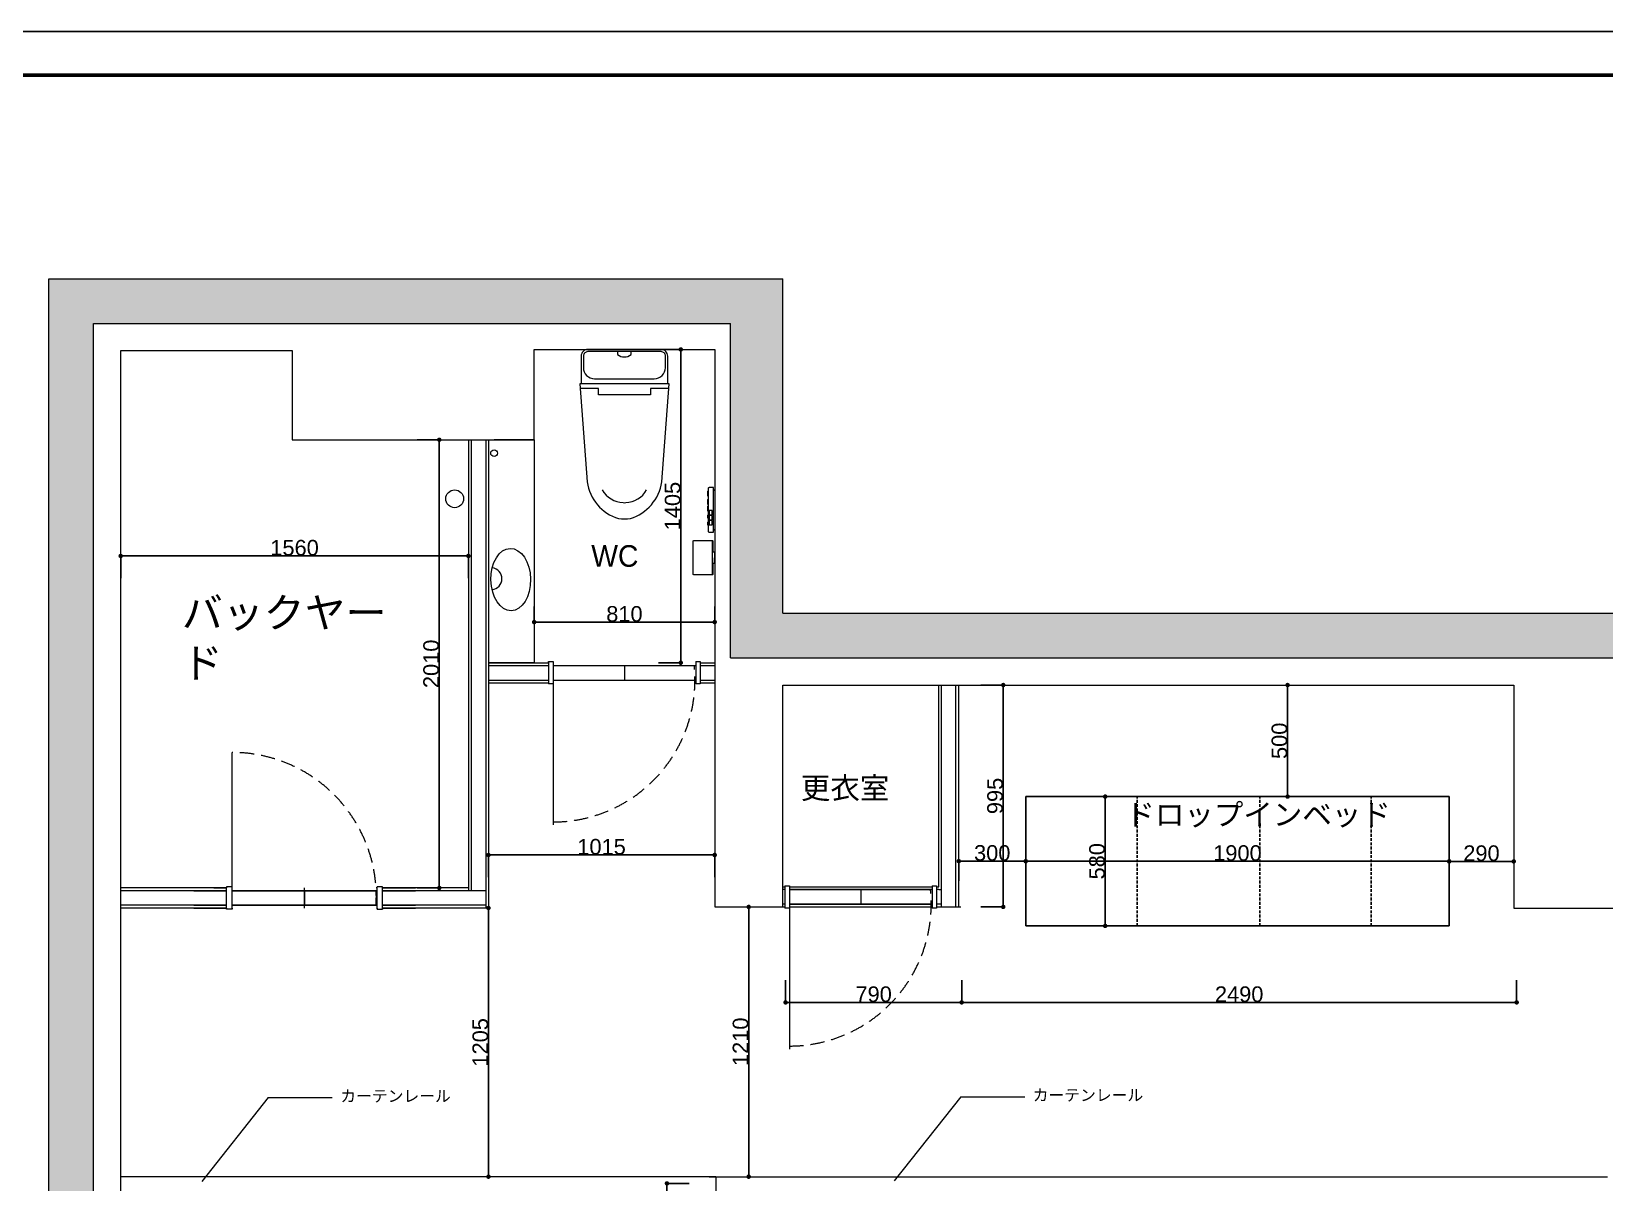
# Model space of a CAD drawing. Header units: millimetres. Extents: x 0 to 1313252738, y -131 to 560100888.
# Drawn here: x 1313229563 to 1313236621, y 559990347 to 559995509 of the extents above; entities that cross this region are included whole.
import ezdxf

# ---------------------------------------------------------------- set-up
doc = ezdxf.new("R2010")
doc.units = ezdxf.units.MM
doc.linetypes.add('DASHED', pattern=[19.05, 12.7, -6.35])
doc.layers.get('0').update_dxf_attribs({"lineweight": 0})
for name, color, linetype, lineweight in [('0001外周ライン', 7, 'Continuous', 9), ('TOS_M1', 7, 'Continuous', 9), ('家具', 7, 'Continuous', 0)]:
    doc.layers.add(name, color=color, linetype=linetype, lineweight=lineweight)
for name, color, linetype in [('01用紙枠', 5, 'Continuous'), ('BODY', 7, 'Continuous'), ('DIVIDE', 8, 'DASHED')]:
    doc.layers.add(name, color=color, linetype=linetype)
doc.styles.add('onnjuku', font='arial.ttf')
doc.dimstyles.new('onnjuku', dxfattribs={"dimtxt": 100, "dimasz": 30, "dimexe": 1.25, "dimexo": 0.625, "dimtad": 1, "dimdec": 0, "dimtxsty": 'onnjuku', "dimblk": 'DOT', "dimcen": 2.5, "dimadec": 0, "dimazin": 0, "dimtfac": 1, "dimtdec": 0, "dimtmove": 0, "dimatfit": 3, "dimfxl": 500, "dimfxlon": 1, "dimarcsym": 0})

# ---------------------------------------------------------------- blocks, each defined once
blk = doc.blocks.new('_Dot')
at = {"color": 0, "linetype": 'ByBlock', "lineweight": -2}
blk.add_line((-0.5, 0), (-1, 0), dxfattribs=at)
at = {"color": 0, "linetype": 'ByBlock', "const_width": 0.5}
blk.add_lwpolyline([(-0.25, 0, 1), (0.25, 0, 1)], format="xyb", close=True, dxfattribs=at)
blk = doc.blocks.new('*D841')
at = {"layer": 'Defpoints', "color": 0, "transparency": 16777216}
for p in [(1313232946.7, 559991367.3), (1313233736.7, 559991367.3), (1313232946.7, 559991154.8)]:
    blk.add_point(p, dxfattribs=at)
at = {"layer": 'TOS_M1', "color": 0, "lineweight": -2, "transparency": 16777216}
for p, q in [((1313232946.7, 559991254.8), (1313232946.7, 559991153.6)), ((1313233736.7, 559991254.8), (1313233736.7, 559991153.6)), ((1313233716.7, 559991154.8), (1313232966.7, 559991154.8))]:
    blk.add_line(p, q, dxfattribs=at)
at = {"layer": 'TOS_M1', "color": 0, "lineweight": -2, "transparency": 16777216, "xscale": 20, "yscale": 20, "zscale": 20, "rotation": 180}
blk.add_blockref('_Dot', (1313232946.7, 559991154.8), dxfattribs=at)
at = {"layer": 'TOS_M1', "color": 0, "lineweight": -2, "transparency": 16777216, "xscale": 20, "yscale": 20, "zscale": 20}
blk.add_blockref('_Dot', (1313233736.7, 559991154.8), dxfattribs=at)
at = {"layer": 'TOS_M1', "color": 0, "transparency": 16777216, "insert": (1313233341.7, 559991191.2), "char_height": 70, "attachment_point": 5, "style": 'onnjuku'}
blk.add_mtext('790', dxfattribs=at)
blk = doc.blocks.new('*D842')
at = {"layer": 'Defpoints', "color": 0, "transparency": 16777216}
for p in [(1313233723.6, 559992578.2), (1313233723.6, 559991583.2), (1313233923.2, 559991583.2)]:
    blk.add_point(p, dxfattribs=at)
at = {"layer": 'TOS_M1', "color": 0, "lineweight": -2, "transparency": 16777216}
for p, q in [((1313233823.2, 559992578.2), (1313233924.4, 559992578.2)), ((1313233923.2, 559992558.2), (1313233923.2, 559991603.2)), ((1313233823.2, 559991583.2), (1313233924.4, 559991583.2))]:
    blk.add_line(p, q, dxfattribs=at)
at = {"layer": 'TOS_M1', "color": 0, "lineweight": -2, "transparency": 16777216, "xscale": 20, "yscale": 20, "zscale": 20}
for p, rotation in [((1313233923.2, 559992578.2), 90), ((1313233923.2, 559991583.2), 270)]:
    blk.add_blockref('_Dot', p, dxfattribs=dict(at, rotation=rotation))
at = {"layer": 'TOS_M1', "color": 0, "transparency": 16777216, "insert": (1313233886.8, 559992080.7), "char_height": 70, "attachment_point": 5, "rotation": 90, "style": 'onnjuku'}
blk.add_mtext('995', dxfattribs=at)
blk = doc.blocks.new('*D846')
at = {"layer": 'Defpoints', "color": 0, "transparency": 16777216}
for p in [(1313235199, 559992578.2), (1313235199, 559992578.2), (1313235199, 559992077.8)]:
    blk.add_point(p, dxfattribs=at)
at = {"layer": 'TOS_M1', "color": 0, "lineweight": -2, "transparency": 16777216}
for p, q in [((1313235199, 559992578.2), (1313235200.2, 559992578.2)), ((1313235199, 559992097.8), (1313235199, 559992558.2)), ((1313235199, 559992077.8), (1313235200.2, 559992077.8))]:
    blk.add_line(p, q, dxfattribs=at)
at = {"layer": 'TOS_M1', "color": 0, "lineweight": -2, "transparency": 16777216, "xscale": 20, "yscale": 20, "zscale": 20}
for p, rotation in [((1313235199, 559992578.2), 90), ((1313235199, 559992077.8), 270)]:
    blk.add_blockref('_Dot', p, dxfattribs=dict(at, rotation=rotation))
at = {"layer": 'TOS_M1', "color": 0, "transparency": 16777216, "insert": (1313235162.6, 559992328), "char_height": 70, "attachment_point": 5, "rotation": 90, "style": 'onnjuku'}
blk.add_mtext('500', dxfattribs=at)
blk = doc.blocks.new('*D847')
at = {"layer": 'Defpoints', "color": 0, "transparency": 16777216}
for p in [(1313234474, 559992077.8), (1313234380.6, 559991497.8), (1313234474, 559991497.8)]:
    blk.add_point(p, dxfattribs=at)
at = {"layer": 'TOS_M1', "color": 0, "lineweight": -2, "transparency": 16777216}
for p, q in [((1313234473.4, 559992077.8), (1313234379.3, 559992077.8)), ((1313234380.6, 559992057.8), (1313234380.6, 559991517.8)), ((1313234473.4, 559991497.8), (1313234379.3, 559991497.8))]:
    blk.add_line(p, q, dxfattribs=at)
at = {"layer": 'TOS_M1', "color": 0, "lineweight": -2, "transparency": 16777216, "xscale": 20, "yscale": 20, "zscale": 20}
for p, rotation in [((1313234380.6, 559992077.8), 90), ((1313234380.6, 559991497.8), 270)]:
    blk.add_blockref('_Dot', p, dxfattribs=dict(at, rotation=rotation))
at = {"layer": 'TOS_M1', "color": 0, "transparency": 16777216, "insert": (1313234344.2, 559991787.8), "char_height": 70, "attachment_point": 5, "rotation": 90, "style": 'onnjuku'}
blk.add_mtext('580', dxfattribs=at)
blk = doc.blocks.new('*D848')
at = {"layer": 'Defpoints', "color": 0, "transparency": 16777216}
for p in [(1313234024, 559991787.8), (1313235924, 559991787.8), (1313235924, 559991787.8)]:
    blk.add_point(p, dxfattribs=at)
at = {"layer": 'TOS_M1', "color": 0, "lineweight": -2, "transparency": 16777216}
for p, q in [((1313234024, 559991787.8), (1313234024, 559991789.1)), ((1313234044, 559991787.8), (1313235904, 559991787.8)), ((1313235924, 559991787.8), (1313235924, 559991789.1))]:
    blk.add_line(p, q, dxfattribs=at)
at = {"layer": 'TOS_M1', "color": 0, "lineweight": -2, "transparency": 16777216, "xscale": 20, "yscale": 20, "zscale": 20, "rotation": 180}
blk.add_blockref('_Dot', (1313234024, 559991787.8), dxfattribs=at)
at = {"layer": 'TOS_M1', "color": 0, "lineweight": -2, "transparency": 16777216, "xscale": 20, "yscale": 20, "zscale": 20}
blk.add_blockref('_Dot', (1313235924, 559991787.8), dxfattribs=at)
at = {"layer": 'TOS_M1', "color": 0, "transparency": 16777216, "insert": (1313234974, 559991824.2), "char_height": 70, "attachment_point": 5, "style": 'onnjuku'}
blk.add_mtext('1900', dxfattribs=at)
blk = doc.blocks.new('*D849')
at = {"layer": 'Defpoints', "color": 0, "transparency": 16777216}
for p in [(1313235924, 559991786.8), (1313236213.6, 559991787.2), (1313236213.6, 559991787.2)]:
    blk.add_point(p, dxfattribs=at)
at = {"layer": 'TOS_M1', "color": 0, "lineweight": -2, "transparency": 16777216}
for p, q in [((1313235924, 559991787.2), (1313235924, 559991788.5)), ((1313235944, 559991787.2), (1313236193.6, 559991787.2)), ((1313236213.6, 559991787.2), (1313236213.6, 559991786))]:
    blk.add_line(p, q, dxfattribs=at)
at = {"layer": 'TOS_M1', "color": 0, "lineweight": -2, "transparency": 16777216, "xscale": 20, "yscale": 20, "zscale": 20, "rotation": 180}
blk.add_blockref('_Dot', (1313235924, 559991787.2), dxfattribs=at)
at = {"layer": 'TOS_M1', "color": 0, "lineweight": -2, "transparency": 16777216, "xscale": 20, "yscale": 20, "zscale": 20}
blk.add_blockref('_Dot', (1313236213.6, 559991787.2), dxfattribs=at)
at = {"layer": 'TOS_M1', "color": 0, "transparency": 16777216, "insert": (1313236068.8, 559991823.6), "char_height": 70, "attachment_point": 5, "style": 'onnjuku'}
blk.add_mtext('290', dxfattribs=at)
blk = doc.blocks.new('*D850')
at = {"layer": 'Defpoints', "color": 0, "transparency": 16777216}
for p in [(1313234024, 559991788.5), (1313233723.6, 559991699.2), (1313234024, 559991699.2)]:
    blk.add_point(p, dxfattribs=at)
at = {"layer": 'TOS_M1', "color": 0, "lineweight": -2, "transparency": 16777216}
for p, q in [((1313233723.6, 559991699.8), (1313233723.6, 559991789.7)), ((1313233743.6, 559991788.5), (1313234004, 559991788.5)), ((1313234024, 559991699.8), (1313234024, 559991789.7))]:
    blk.add_line(p, q, dxfattribs=at)
at = {"layer": 'TOS_M1', "color": 0, "lineweight": -2, "transparency": 16777216, "xscale": 20, "yscale": 20, "zscale": 20, "rotation": 180}
blk.add_blockref('_Dot', (1313233723.6, 559991788.5), dxfattribs=at)
at = {"layer": 'TOS_M1', "color": 0, "lineweight": -2, "transparency": 16777216, "xscale": 20, "yscale": 20, "zscale": 20}
blk.add_blockref('_Dot', (1313234024, 559991788.5), dxfattribs=at)
at = {"layer": 'TOS_M1', "color": 0, "transparency": 16777216, "insert": (1313233873.8, 559991824.8), "char_height": 70, "attachment_point": 5, "style": 'onnjuku'}
blk.add_mtext('300', dxfattribs=at)
blk = doc.blocks.new('*U858')
at = {"color": 0, "linetype": 'ByBlock', "lineweight": -2}
for points in [[(154.6, 194.1), (30, 194.1, 0.414214), (0, 164.1), (0, -164.1, 0.414214), (30, -194.1), (154.6, -194.1)], [(154.6, 200), (154.6, -200), (594.5, -167.6, 0.28717), (758.2, -27.1, 0.068091), (758.2, 27.1, 0.28717), (594.5, 167.6), (154.6, 200)], [(630, -100, 0.255036), (687.1, -5.9, 0.016942), (687.1, 5.6, 0.255036), (630, 99.7, 0.255036)], [(10, -30.4), (23.2, -30.4, 0.345674), (23.2, 30.4), (10, 30.4)]]:
    blk.add_lwpolyline(points, format="xyb", dxfattribs=at)
blk.add_lwpolyline([(81.9, 184.1), (30, 184.1, 0.414214), (10, 164.1), (10, -164.1, 0.414214), (30, -184.1), (81.9, -184.1, 0.414214), (131.9, -134.1), (131.9, 134.1, 0.414214)], format="xyb", close=True, dxfattribs=at)
blk.add_lwpolyline([(175.3, 198.5), (175.3, 116.9), (202.9, 116.9), (202.9, -116.9), (175.3, -116.9), (175.3, -198.5)], dxfattribs=at)
blk = doc.blocks.new('紙巻器（CAD素材.com）')
at = {"color": 0, "linetype": 'ByBlock', "lineweight": -2}
for points in [[(25, -10), (25, -0.5, 0.414214), (24.5, 0), (-24.5, 0, 0.414214), (-25, -0.5), (-25, -10)], [(37, -8.5), (75, -8.5, -0.414214), (76.5, -10), (76.5, -94.5, -0.414214), (75, -96), (-75, -96, -0.414214), (-76.5, -94.5), (-76.5, -10, -0.414214), (-75, -8.5), (-37, -8.5)], [(-76.5, -13, -0.414214), (-75, -11.5), (75, -11.5, -0.414214), (76.5, -13)], [(-29, -11.5), (-29, -7.2, 0.414214), (-29.5, -6.7), (-36.5, -6.7, 0.414214), (-37, -7.2), (-37, -11.5)], [(37, -11.5), (37, -7.2, 0.414214), (36.5, -6.7), (29.5, -6.7, 0.414214), (29, -7.2), (29, -11.5)]]:
    blk.add_lwpolyline(points, format="xyb", dxfattribs=at)
blk.add_lwpolyline([(29, -10), (-29, -10)], dxfattribs=at)
blk = doc.blocks.new('トイレ（CAD素材.com）12')
at = {"color": 0, "linetype": 'ByBlock', "lineweight": -2}
for points in [[(0, 0), (-5, -5)], [(177.4, -5), (172.4, 0)], [(2.7, -32), (23.7, -32), (23.7, -30)], [(2.7, -32), (2.7, -30)], [(39.9, -32), (60.9, -32), (60.9, -30)], [(39.9, -32), (39.9, -30)], [(68.9, -32), (89.9, -32), (89.9, -30)], [(68.9, -32), (68.9, -30)], [(109.6, -32), (122.2, -32), (122.2, -30)], [(109.6, -32), (109.6, -30)], [(141.4, -32), (153.9, -32), (153.9, -30)], [(141.4, -32), (141.4, -30)]]:
    blk.add_lwpolyline(points, dxfattribs=at)
blk.add_lwpolyline([(-13.8, -5), (-13.8, -25, 0.414214), (-8.8, -30), (181.2, -30, 0.414214), (186.2, -25), (186.2, -5)], format="xyb", close=True, dxfattribs=at)
for points in [[(108.2, -10.8), (88.2, -10.8), (88.2, -24.8), (108.2, -24.8)], [(131, -10.8), (111, -10.8), (111, -24.8), (131, -24.8)], [(153.9, -10.8), (133.9, -10.8), (133.9, -24.8), (153.9, -24.8)]]:
    blk.add_lwpolyline(points, close=True, dxfattribs=at)
blk = doc.blocks.new('*D869')
at = {"layer": 'Defpoints', "color": 0, "transparency": 16777216}
for p in [(1313232341.6, 559994083.2), (1313232341.6, 559992678.2), (1313232476.5, 559992678.2)]:
    blk.add_point(p, dxfattribs=at)
at = {"layer": 'TOS_M1', "color": 0, "lineweight": -2, "transparency": 16777216}
for p, q in [((1313232376.5, 559994083.2), (1313232477.7, 559994083.2)), ((1313232476.5, 559994063.2), (1313232476.5, 559992698.2)), ((1313232376.5, 559992678.2), (1313232477.7, 559992678.2))]:
    blk.add_line(p, q, dxfattribs=at)
at = {"layer": 'TOS_M1', "color": 0, "lineweight": -2, "transparency": 16777216, "xscale": 20, "yscale": 20, "zscale": 20}
for p, rotation in [((1313232476.5, 559994083.2), 90), ((1313232476.5, 559992678.2), 270)]:
    blk.add_blockref('_Dot', p, dxfattribs=dict(at, rotation=rotation))
at = {"layer": 'TOS_M1', "color": 0, "transparency": 16777216, "insert": (1313232440.1, 559993380.7), "char_height": 70, "attachment_point": 5, "rotation": 90, "style": 'onnjuku'}
blk.add_mtext('1405', dxfattribs=at)
blk = doc.blocks.new('*D870')
at = {"layer": 'Defpoints', "color": 0, "transparency": 16777216}
for p in [(1313231818.6, 559992930.5), (1313232628.6, 559992930.5), (1313232628.6, 559992860.4)]:
    blk.add_point(p, dxfattribs=at)
at = {"layer": 'TOS_M1', "color": 0, "lineweight": -2, "transparency": 16777216}
for p, q in [((1313231818.6, 559992929.9), (1313231818.6, 559992859.1)), ((1313232628.6, 559992929.9), (1313232628.6, 559992859.1)), ((1313231838.6, 559992860.4), (1313232608.6, 559992860.4))]:
    blk.add_line(p, q, dxfattribs=at)
at = {"layer": 'TOS_M1', "color": 0, "lineweight": -2, "transparency": 16777216, "xscale": 20, "yscale": 20, "zscale": 20, "rotation": 180}
blk.add_blockref('_Dot', (1313231818.6, 559992860.4), dxfattribs=at)
at = {"layer": 'TOS_M1', "color": 0, "lineweight": -2, "transparency": 16777216, "xscale": 20, "yscale": 20, "zscale": 20}
blk.add_blockref('_Dot', (1313232628.6, 559992860.4), dxfattribs=at)
at = {"layer": 'TOS_M1', "color": 0, "transparency": 16777216, "insert": (1313232223.6, 559992896.7), "char_height": 70, "attachment_point": 5, "style": 'onnjuku'}
blk.add_mtext('810', dxfattribs=at)
blk = doc.blocks.new('*D871')
at = {"layer": 'Defpoints', "color": 0, "transparency": 16777216}
for p in [(1313229963.6, 559993157.1), (1313229963.6, 559992860.4), (1313231523.6, 559992860.4)]:
    blk.add_point(p, dxfattribs=at)
at = {"layer": 'TOS_M1', "color": 0, "lineweight": -2, "transparency": 16777216}
for p, q in [((1313229963.6, 559993057.1), (1313229963.6, 559993158.4)), ((1313231503.6, 559993157.1), (1313229983.6, 559993157.1)), ((1313231523.6, 559993057.1), (1313231523.6, 559993158.4))]:
    blk.add_line(p, q, dxfattribs=at)
at = {"layer": 'TOS_M1', "color": 0, "lineweight": -2, "transparency": 16777216, "xscale": 20, "yscale": 20, "zscale": 20, "rotation": 180}
blk.add_blockref('_Dot', (1313229963.6, 559993157.1), dxfattribs=at)
at = {"layer": 'TOS_M1', "color": 0, "lineweight": -2, "transparency": 16777216, "xscale": 20, "yscale": 20, "zscale": 20}
blk.add_blockref('_Dot', (1313231523.6, 559993157.1), dxfattribs=at)
at = {"layer": 'TOS_M1', "color": 0, "transparency": 16777216, "insert": (1313230743.6, 559993193.5), "char_height": 70, "attachment_point": 5, "style": 'onnjuku'}
blk.add_mtext('1560', dxfattribs=at)
blk = doc.blocks.new('*D872')
at = {"layer": 'Defpoints', "color": 0, "transparency": 16777216}
for p in [(1313231276.1, 559993678.2), (1313231276.1, 559991668.2), (1313231393, 559991668.2)]:
    blk.add_point(p, dxfattribs=at)
at = {"layer": 'TOS_M1', "color": 0, "lineweight": -2, "transparency": 16777216}
for p, q in [((1313231293, 559993678.2), (1313231394.3, 559993678.2)), ((1313231393, 559993658.2), (1313231393, 559991688.2)), ((1313231293, 559991668.2), (1313231394.3, 559991668.2))]:
    blk.add_line(p, q, dxfattribs=at)
at = {"layer": 'TOS_M1', "color": 0, "lineweight": -2, "transparency": 16777216, "xscale": 20, "yscale": 20, "zscale": 20}
for p, rotation in [((1313231393, 559993678.2), 90), ((1313231393, 559991668.2), 270)]:
    blk.add_blockref('_Dot', p, dxfattribs=dict(at, rotation=rotation))
at = {"layer": 'TOS_M1', "color": 0, "transparency": 16777216, "insert": (1313231356.7, 559992673.2), "char_height": 70, "attachment_point": 5, "rotation": 90, "style": 'onnjuku'}
blk.add_mtext('2010', dxfattribs=at)
blk = doc.blocks.new('*D884')
at = {"layer": 'Defpoints', "color": 0, "transparency": 16777216}
for p in [(1313232781.1, 559991583.2), (1313232781.1, 559990373.2), (1313232781.1, 559990373.2)]:
    blk.add_point(p, dxfattribs=at)
at = {"layer": 'TOS_M1', "color": 0, "lineweight": -2, "transparency": 16777216}
for p, q in [((1313232781.1, 559991583.2), (1313232782.4, 559991583.2)), ((1313232781.1, 559991563.2), (1313232781.1, 559990393.2)), ((1313232781.1, 559990373.2), (1313232782.4, 559990373.2))]:
    blk.add_line(p, q, dxfattribs=at)
at = {"layer": 'TOS_M1', "color": 0, "lineweight": -2, "transparency": 16777216, "xscale": 20, "yscale": 20, "zscale": 20}
for p, rotation in [((1313232781.1, 559991583.2), 90), ((1313232781.1, 559990373.2), 270)]:
    blk.add_blockref('_Dot', p, dxfattribs=dict(at, rotation=rotation))
at = {"layer": 'TOS_M1', "color": 0, "transparency": 16777216, "insert": (1313232744.8, 559990978.2), "char_height": 70, "attachment_point": 5, "rotation": 90, "style": 'onnjuku'}
blk.add_mtext('1210', dxfattribs=at)
blk = doc.blocks.new('*D885')
at = {"layer": 'Defpoints', "color": 0, "transparency": 16777216}
for p in [(1313233736.7, 559991367.3), (1313236226.7, 559991362.3), (1313236226.7, 559991154.8)]:
    blk.add_point(p, dxfattribs=at)
at = {"layer": 'TOS_M1', "color": 0, "lineweight": -2, "transparency": 16777216}
for p, q in [((1313233736.7, 559991254.8), (1313233736.7, 559991153.6)), ((1313236226.7, 559991254.8), (1313236226.7, 559991153.6)), ((1313233756.7, 559991154.8), (1313236206.7, 559991154.8))]:
    blk.add_line(p, q, dxfattribs=at)
at = {"layer": 'TOS_M1', "color": 0, "lineweight": -2, "transparency": 16777216, "xscale": 20, "yscale": 20, "zscale": 20, "rotation": 180}
blk.add_blockref('_Dot', (1313233736.7, 559991154.8), dxfattribs=at)
at = {"layer": 'TOS_M1', "color": 0, "lineweight": -2, "transparency": 16777216, "xscale": 20, "yscale": 20, "zscale": 20}
blk.add_blockref('_Dot', (1313236226.7, 559991154.8), dxfattribs=at)
at = {"layer": 'TOS_M1', "color": 0, "transparency": 16777216, "insert": (1313234981.7, 559991191.2), "char_height": 70, "attachment_point": 5, "style": 'onnjuku'}
blk.add_mtext('2490', dxfattribs=at)
blk = doc.blocks.new('*D895')
at = {"layer": 'Defpoints', "color": 0, "transparency": 16777216}
for p in [(1313232414.4, 559990343.2), (1313232603.6, 559990343.2), (1313232603.6, 559987918.2)]:
    blk.add_point(p, dxfattribs=at)
at = {"layer": 'TOS_M1', "color": 0, "lineweight": -2, "transparency": 16777216}
for p, q in [((1313232514.4, 559990343.2), (1313232413.1, 559990343.2)), ((1313232414.4, 559987938.2), (1313232414.4, 559990323.2)), ((1313232514.4, 559987918.2), (1313232413.1, 559987918.2))]:
    blk.add_line(p, q, dxfattribs=at)
at = {"layer": 'TOS_M1', "color": 0, "lineweight": -2, "transparency": 16777216, "xscale": 20, "yscale": 20, "zscale": 20}
for p, rotation in [((1313232414.4, 559990343.2), 90), ((1313232414.4, 559987918.2), 270)]:
    blk.add_blockref('_Dot', p, dxfattribs=dict(at, rotation=rotation))
at = {"layer": 'TOS_M1', "color": 0, "transparency": 16777216, "insert": (1313232378, 559989130.7), "char_height": 70, "attachment_point": 5, "rotation": 90, "style": 'onnjuku'}
blk.add_mtext('2425', dxfattribs=at)
blk = doc.blocks.new('*D899')
at = {"layer": 'Defpoints', "color": 0, "transparency": 16777216}
for p in [(1313231613.6, 559991578.2), (1313231613.6, 559990373.2), (1313231613.6, 559990373.2)]:
    blk.add_point(p, dxfattribs=at)
at = {"layer": 'TOS_M1', "color": 0, "lineweight": -2, "transparency": 16777216}
for p, q in [((1313231613.6, 559991578.2), (1313231614.9, 559991578.2)), ((1313231613.6, 559991558.2), (1313231613.6, 559990393.2)), ((1313231613.6, 559990373.2), (1313231614.9, 559990373.2))]:
    blk.add_line(p, q, dxfattribs=at)
at = {"layer": 'TOS_M1', "color": 0, "lineweight": -2, "transparency": 16777216, "xscale": 20, "yscale": 20, "zscale": 20}
for p, rotation in [((1313231613.6, 559991578.2), 90), ((1313231613.6, 559990373.2), 270)]:
    blk.add_blockref('_Dot', p, dxfattribs=dict(at, rotation=rotation))
at = {"layer": 'TOS_M1', "color": 0, "transparency": 16777216, "insert": (1313231577.3, 559990975.7), "char_height": 70, "attachment_point": 5, "rotation": 90, "style": 'onnjuku'}
blk.add_mtext('1205', dxfattribs=at)
blk = doc.blocks.new('*D900')
at = {"layer": 'Defpoints', "color": 0, "transparency": 16777216}
for p in [(1313232628.6, 559991816), (1313231613.6, 559991590.7), (1313232628.6, 559991590.7)]:
    blk.add_point(p, dxfattribs=at)
at = {"layer": 'TOS_M1', "color": 0, "lineweight": -2, "transparency": 16777216}
for p, q in [((1313231613.6, 559991716), (1313231613.6, 559991817.2)), ((1313231633.6, 559991816), (1313232608.6, 559991816)), ((1313232628.6, 559991716), (1313232628.6, 559991817.2))]:
    blk.add_line(p, q, dxfattribs=at)
at = {"layer": 'TOS_M1', "color": 0, "lineweight": -2, "transparency": 16777216, "xscale": 20, "yscale": 20, "zscale": 20, "rotation": 180}
blk.add_blockref('_Dot', (1313231613.6, 559991816), dxfattribs=at)
at = {"layer": 'TOS_M1', "color": 0, "lineweight": -2, "transparency": 16777216, "xscale": 20, "yscale": 20, "zscale": 20}
blk.add_blockref('_Dot', (1313232628.6, 559991816), dxfattribs=at)
at = {"layer": 'TOS_M1', "color": 0, "transparency": 16777216, "insert": (1313232121.1, 559991852.4), "char_height": 70, "attachment_point": 5, "style": 'onnjuku'}
blk.add_mtext('1015', dxfattribs=at)

msp = doc.modelspace()

# ---------------------------------------------------------------- hatches: boundary and pattern name
at = {"layer": '0001外周ライン', "true_color": 0x939598}
h = msp.add_hatch(color=252, dxfattribs=at)
h.dxf.hatch_style = 1
h.paths.add_polyline_path([(1313229641.629, 559994400.23), (1313229641.629, 559987596.23), (1313239880.629, 559987596.23), (1313239880.629, 559989363.23), (1313239680.629, 559989363.23), (1313239680.629, 559987796.23), (1313229841.629, 559987796.23), (1313229841.629, 559994200.23), (1313232699.615, 559994200.23), (1313232699.615, 559992700.23), (1313239680.629, 559992700.23), (1313239680.629, 559991593.23), (1313239880.629, 559991593.23), (1313239880.629, 559992900.23), (1313232933.629, 559992900.23), (1313232933.629, 559994400.23)])

# ---------------------------------------------------------------- linework, layer by layer
msp.add_lwpolyline([(1313232628.629, 559992801.501), (1313232628.629, 559992352.822)])
at = {"layer": '0001外周ライン'}
for p, q in [((1313229641.629, 559987596.23), (1313229641.629, 559994400.23)), ((1313229641.629, 559994400.23), (1313232933.629, 559994400.23)), ((1313232933.629, 559992900.23), (1313232933.629, 559994400.23)), ((1313229841.629, 559987796.23), (1313229841.629, 559994200.23)), ((1313229841.629, 559994200.23), (1313232699.615, 559994200.23)), ((1313232699.615, 559992700.23), (1313232699.615, 559994200.23)), ((1313229963.629, 559990578.23), (1313229963.629, 559994078.23)), ((1313229963.629, 559994078.23), (1313230733.629, 559994078.23)), ((1313230733.629, 559994078.23), (1313230733.629, 559993678.23)), ((1313231818.629, 559993678.23), (1313231818.629, 559994083.23)), ((1313231818.629, 559994083.23), (1313232628.629, 559994083.23)), ((1313232628.629, 559994083.23), (1313232628.629, 559991583.23)), ((1313231523.629, 559993678.23), (1313231523.629, 559991655.73)), ((1313231536.129, 559993678.23), (1313231536.129, 559991655.73)), ((1313231601.129, 559993678.23), (1313231601.129, 559991578.23)), ((1313231613.629, 559993678.23), (1313231613.629, 559991578.23)), ((1313231818.629, 559993678.23), (1313231638.629, 559993678.23)), ((1313231818.629, 559993678.23), (1313231818.629, 559992678.23)), ((1313232933.629, 559992900.23), (1313239880.629, 559992900.23)), ((1313231818.629, 559992678.23), (1313231613.629, 559992678.23)), ((1313231613.629, 559992678.23), (1313231883.629, 559992678.23)), ((1313231613.629, 559992665.73), (1313231883.629, 559992665.73)), ((1313231818.629, 559992678.23), (1313231883.629, 559992678.23)), ((1313231883.629, 559992683.23), (1313231883.629, 559992583.23)), ((1313231883.629, 559992678.23), (1313231883.629, 559992683.23)), ((1313231883.629, 559992683.23), (1313231903.629, 559992683.23)), ((1313231903.629, 559992683.23), (1313231903.629, 559992583.23)), ((1313231903.629, 559992665.73), (1313232543.629, 559992665.73)), ((1313232223.629, 559992665.73), (1313232223.629, 559992600.73)), ((1313232543.629, 559992683.23), (1313232543.629, 559992583.23)), ((1313232543.629, 559992683.23), (1313232563.629, 559992683.23)), ((1313232563.629, 559992683.23), (1313232563.629, 559992583.23)), ((1313232563.629, 559992678.23), (1313232628.629, 559992678.23)), ((1313232563.629, 559992678.23), (1313232628.629, 559992678.23)), ((1313232563.629, 559992665.73), (1313232628.629, 559992665.73)), ((1313232699.615, 559992700.23), (1313239680.629, 559992700.23)), ((1313231613.629, 559992600.73), (1313231883.629, 559992600.73)), ((1313231903.629, 559992600.73), (1313232543.629, 559992600.73)), ((1313231903.629, 559992600.73), (1313231903.629, 559991950.73)), ((1313232563.629, 559992600.73), (1313232628.629, 559992600.73)), ((1313231613.629, 559992588.23), (1313231883.629, 559992588.23)), ((1313231903.629, 559992583.23), (1313231883.629, 559992583.23)), ((1313232563.629, 559992583.23), (1313232543.629, 559992583.23)), ((1313232563.629, 559992588.23), (1313232563.629, 559992583.23)), ((1313232563.629, 559992588.23), (1313232628.629, 559992588.23)), ((1313232933.629, 559991583.23), (1313232933.629, 559992578.23)), ((1313232933.629, 559992578.23), (1313236213.629, 559992578.23)), ((1313233633.629, 559992430.73), (1313233633.629, 559992578.23)), ((1313233646.129, 559991730.73), (1313233646.129, 559992578.23)), ((1313233711.129, 559992430.73), (1313233711.129, 559992578.23)), ((1313233723.629, 559991583.23), (1313233723.629, 559992578.23)), ((1313236213.629, 559992578.23), (1313236213.629, 559991578.23)), ((1313233633.629, 559991673.23), (1313233633.629, 559992430.73)), ((1313233711.129, 559991583.23), (1313233711.129, 559992430.73)), ((1313230463.629, 559991658.85), (1313230463.629, 559992275.772)), ((1313230463.629, 559991673.23), (1313230438.629, 559991673.23)), ((1313230438.629, 559991673.23), (1313230438.629, 559991668.23)), ((1313230463.629, 559991668.23), (1313230463.629, 559991673.23)), ((1313231113.629, 559991573.23), (1313231113.629, 559991673.23)), ((1313231113.629, 559991668.23), (1313231113.629, 559991673.23)), ((1313231138.629, 559991673.23), (1313231113.629, 559991673.23)), ((1313231138.629, 559991668.23), (1313231138.629, 559991673.23)), ((1313232933.629, 559991673.23), (1313232943.629, 559991673.23)), ((1313232943.629, 559991678.23), (1313232943.629, 559991578.23)), ((1313232943.629, 559991678.23), (1313232963.629, 559991678.23)), ((1313232963.629, 559991678.23), (1313232963.629, 559991578.23)), ((1313232963.629, 559991673.23), (1313233603.629, 559991673.23)), ((1313233603.629, 559991678.23), (1313233603.629, 559991578.23)), ((1313233603.629, 559991678.23), (1313233623.629, 559991678.23)), ((1313233623.629, 559991678.23), (1313233623.629, 559991578.23)), ((1313233623.629, 559991673.23), (1313233633.629, 559991673.23)), ((1313233646.129, 559991583.23), (1313233646.129, 559991730.73)), ((1313233723.629, 559991583.23), (1313233723.629, 559991730.73)), ((1313230438.629, 559991668.23), (1313229963.629, 559991668.23)), ((1313230438.629, 559991655.73), (1313229963.629, 559991655.73)), ((1313230291.129, 559991655.73), (1313230438.629, 559991655.73)), ((1313230381.129, 559991668.23), (1313230438.629, 559991668.23)), ((1313230438.629, 559991573.23), (1313230438.629, 559991668.23)), ((1313230463.629, 559991573.23), (1313230463.629, 559991668.23)), ((1313230463.629, 559991655.73), (1313231113.629, 559991655.73)), ((1313231113.629, 559991655.73), (1313230463.629, 559991655.73)), ((1313230788.629, 559991578.23), (1313230788.629, 559991668.23)), ((1313230788.629, 559991655.73), (1313230788.629, 559991590.73)), ((1313231113.629, 559991668.23), (1313231109.351, 559991668.23)), ((1313231138.629, 559991573.23), (1313231138.629, 559991670.73)), ((1313231523.629, 559991668.23), (1313231138.629, 559991668.23)), ((1313231138.629, 559991668.23), (1313231286.129, 559991668.23)), ((1313231601.129, 559991655.73), (1313231138.629, 559991655.73)), ((1313231138.629, 559991655.73), (1313231286.129, 559991655.73)), ((1313232943.629, 559991660.73), (1313232933.629, 559991660.73)), ((1313232963.629, 559991660.73), (1313233603.629, 559991660.73)), ((1313233603.629, 559991660.73), (1313232963.629, 559991660.73)), ((1313233283.629, 559991660.73), (1313233283.629, 559991595.73)), ((1313233283.629, 559991660.73), (1313233283.629, 559991595.73)), ((1313233633.629, 559991660.73), (1313233623.629, 559991660.73)), ((1313233633.629, 559991660.73), (1313233646.129, 559991660.73)), ((1313230438.629, 559991590.73), (1313229963.629, 559991590.73)), ((1313230438.629, 559991578.23), (1313229963.629, 559991578.23)), ((1313230438.629, 559991578.23), (1313229963.629, 559991578.23)), ((1313230291.129, 559991590.73), (1313230438.629, 559991590.73)), ((1313230291.129, 559991578.23), (1313230438.629, 559991578.23)), ((1313230438.629, 559991578.23), (1313230438.629, 559991573.23)), ((1313230463.629, 559991573.23), (1313230438.629, 559991573.23)), ((1313230463.629, 559991590.73), (1313231113.629, 559991590.73)), ((1313231113.629, 559991590.73), (1313230463.629, 559991590.73)), ((1313230463.629, 559991578.23), (1313230463.629, 559991573.23)), ((1313230463.629, 559991578.23), (1313230463.629, 559991573.23)), ((1313231113.629, 559991578.23), (1313231113.629, 559991573.23)), ((1313231113.629, 559991573.23), (1313231138.629, 559991573.23)), ((1313231601.129, 559991590.73), (1313231138.629, 559991590.73)), ((1313231138.629, 559991590.73), (1313231286.129, 559991590.73)), ((1313231613.629, 559991578.23), (1313231138.629, 559991578.23)), ((1313231138.629, 559991578.23), (1313231286.129, 559991578.23)), ((1313231138.629, 559991578.23), (1313231138.629, 559991573.23)), ((1313231613.629, 559991578.23), (1313231138.629, 559991578.23)), ((1313232628.629, 559991583.23), (1313232933.629, 559991583.23)), ((1313232733.629, 559991583.23), (1313232943.629, 559991583.23)), ((1313232943.629, 559991595.73), (1313232933.629, 559991595.73)), ((1313232933.629, 559991583.23), (1313232943.629, 559991583.23)), ((1313232963.629, 559991578.23), (1313232943.629, 559991578.23)), ((1313232963.629, 559991595.73), (1313233603.629, 559991595.73)), ((1313232963.629, 559991595.73), (1313232963.629, 559990945.73)), ((1313233603.629, 559991595.73), (1313232963.629, 559991595.73)), ((1313232963.629, 559991583.23), (1313233603.629, 559991583.23)), ((1313232963.629, 559991583.23), (1313233603.629, 559991583.23)), ((1313233623.629, 559991578.23), (1313233603.629, 559991578.23)), ((1313233646.129, 559991595.73), (1313233623.629, 559991595.73)), ((1313233623.629, 559991583.23), (1313233646.129, 559991583.23)), ((1313233623.629, 559991583.23), (1313233733.629, 559991583.23)), ((1313236213.629, 559991578.23), (1313236918.629, 559991578.23)), ((1313229963.629, 559987918.23), (1313229963.629, 559990578.23)), ((1313232633.629, 559990373.23), (1313229963.629, 559990373.23)), ((1313232603.629, 559990373.23), (1313232633.629, 559990373.23)), ((1313232633.629, 559990373.23), (1313232633.629, 559988373.23)), ((1313232633.629, 559990373.23), (1313236633.629, 559990373.23))]:
    msp.add_line(p, q, dxfattribs=at)
for centre, radius in [((1313231638.629, 559993618.23), 15), ((1313231461.922, 559993413.582), 40)]:
    msp.add_circle(centre, radius, dxfattribs=at)
msp.add_arc((1313231625.038, 559993054.693), 49.22, 275.6251461, 83.6370577, dxfattribs=at)
at = {"layer": '0001外周ライン', "linetype": 'DASHED', "ltscale": 5}
for centre, radius, start, end in [((1313231903.629, 559992600.73), 636.57, 270, 5.8606748), ((1313230463.629, 559991628.85), 646.922, 356.8986454, 90), ((1313232963.629, 559991595.73), 636.57, 270, 5.8606748)]:
    msp.add_arc(centre, radius, start, end, dxfattribs=at)
at = {"layer": '0001外周ライン'}
msp.add_ellipse((1313231713.569, 559993051.206), major_axis=(2.429, -139.893), ratio=0.63615071, dxfattribs=at)
at = {"layer": '01用紙枠'}
msp.add_lwpolyline([(1313226982.746, 559995509.188), (1313226982.746, 559985172.367), (1313241600.472, 559985172.367), (1313241600.472, 559995509.188)], close=True, dxfattribs=at)
msp.add_lwpolyline([(1313226982.746, 559995509.188), (1313226982.746, 559985172.367), (1313241600.472, 559985172.367), (1313241600.472, 559995509.188)], close=True, dxfattribs=at)
at = {"layer": '01用紙枠', "const_width": 17.402}
msp.add_lwpolyline([(1313227185.842, 559985368.199), (1313241397.377, 559985368.199), (1313241397.377, 559995313.357), (1313227185.842, 559995313.357)], close=True, dxfattribs=at)
msp.add_lwpolyline([(1313227185.842, 559985368.199), (1313241397.377, 559985368.199), (1313241397.377, 559995313.357), (1313227185.842, 559995313.357)], close=True, dxfattribs=at)
at = {"layer": 'BODY'}
for p, q in [((1313234473.994, 559992077.836), (1313234023.994, 559992077.836)), ((1313234023.994, 559992077.836), (1313234023.994, 559991497.836)), ((1313235923.994, 559992077.836), (1313234473.994, 559992077.836)), ((1313235923.994, 559991497.836), (1313235923.994, 559992077.836)), ((1313234023.994, 559991497.836), (1313235923.994, 559991497.836))]:
    msp.add_line(p, q, dxfattribs=at)
at = {"layer": 'DIVIDE'}
for p, q in [((1313234523.994, 559991497.836), (1313234523.994, 559992077.836)), ((1313235073.994, 559991497.836), (1313235073.994, 559992077.836)), ((1313235573.994, 559991497.836), (1313235573.994, 559992077.836))]:
    msp.add_line(p, q, dxfattribs=at)
at = {"layer": 'TOS_M1'}
msp.add_line((1313230733.629, 559993678.23), (1313231818.629, 559993678.23), dxfattribs=at)
at = {"layer": '家具'}
for p, q in [((1313230625.708, 559990727.698), (1313230327.202, 559990350.933)), ((1313230625.708, 559990727.698), (1313230913.016, 559990727.698)), ((1313233732.24, 559990731.77), (1313233433.734, 559990355.005)), ((1313233732.24, 559990731.77), (1313234019.548, 559990731.77))]:
    msp.add_line(p, q, dxfattribs=at)

# ---------------------------------------------------------------- block references
at = {"rotation": 270}
for name, p in [('*U858', (1313232223.629, 559994083.23)), ('トイレ（CAD素材.com）12', (1313232628.629, 559993449.817)), ('紙巻器（CAD素材.com）', (1313232628.629, 559993149.244))]:
    msp.add_blockref(name, p, dxfattribs=at)

# ---------------------------------------------------------------- texts
at = {"layer": '家具', "attachment_point": 1, "style": 'onnjuku'}
for s, width, gutter_width, insert, char_height in [('{\\fMS PGothic|b0|i0|c128|p50;WC}', 1124.04103, 484.944, (1313232074.9, 559993205.505), 96.98886), ('{\\fMS PGothic|b0|i0|c128|p50;バックヤード}', 1002.3932, 673.283, (1313230237.999, 559992969.926), 134.6566), ('{\\fMS PGothic|b0|i0|c128|p50;更衣室}', 1124.04103, 484.944, (1313233015.205, 559992164.849), 96.98886), ('{\\fMS PGothic|b0|i0|c128|p50;ドロップインベッド}', 1124.04103, 484.944, (1313234471.236, 559992045.971), 96.98886), ('{\\fMS PGothic|b0|i0|c128|p50;カーテンレール}', 498.19441, 259.462, (1313230949.083, 559990760.896), 51.89235), ('{\\fMS PGothic|b0|i0|c128|p50;カーテンレール}', 498.19441, 259.462, (1313234055.615, 559990764.968), 51.89235)]:
    msp.add_mtext_dynamic_manual_height_columns(s, width=width, gutter_width=gutter_width, heights=[0], dxfattribs=dict(at, insert=insert, char_height=char_height))

# ---------------------------------------------------------------- dimensions: what is measured, and where the dimension line sits
at = {"layer": 'TOS_M1'}
for base, p1, p2, picture, middle in [((1313232476.483, 559992678.23), (1313232341.624, 559994083.23), (1313232341.624, 559992678.23), '*D869', (1313232440.118, 559993380.73)), ((1313231393.036, 559991668.23), (1313231276.129, 559993678.23), (1313231276.129, 559991668.23), '*D872', (1313231356.671, 559992673.23)), ((1313233923.159, 559991583.23), (1313233723.629, 559992578.23), (1313233723.629, 559991583.23), '*D842', (1313233886.794, 559992080.73)), ((1313235198.994, 559992578.23), (1313235198.994, 559992077.836), (1313235198.994, 559992578.23), '*D846', (1313235162.629, 559992328.033)), ((1313234380.588, 559991497.836), (1313234473.994, 559992077.836), (1313234473.994, 559991497.836), '*D847', (1313234344.223, 559991787.836)), ((1313232781.129, 559990373.23), (1313232781.129, 559991583.23), (1313232781.129, 559990373.23), '*D884', (1313232744.764, 559990978.23)), ((1313232414.373, 559990343.23), (1313232603.629, 559987918.23), (1313232603.629, 559990343.23), '*D895', (1313232378.008, 559989130.73))]:
    dim = msp.add_linear_dim(base=base, p1=p1, p2=p2, angle=90, dimstyle='onnjuku', override={"dimtxt": 70, "dimasz": 20, "dimfxl": 100}, dxfattribs=at)
    dim.commit()
    dim.dimension.update_dxf_attribs({"geometry": picture, "text_midpoint": middle})
for base, p1, p2, picture, middle in [((1313229963.629, 559993157.122), (1313231523.629, 559992860.384), (1313229963.629, 559992860.384), '*D871', (1313230743.629, 559993193.487)), ((1313232628.629, 559992860.384), (1313231818.629, 559992930.492), (1313232628.629, 559992930.492), '*D870', (1313232223.629, 559992896.749)), ((1313234023.994, 559991788.461), (1313233723.629, 559991699.175), (1313234023.994, 559991699.175), '*D850', (1313233873.811, 559991824.85)), ((1313235923.994, 559991787.836), (1313234023.994, 559991787.836), (1313235923.994, 559991787.836), '*D848', (1313234973.994, 559991824.201)), ((1313236213.629, 559991787.211), (1313235923.994, 559991786.817), (1313236213.629, 559991787.211), '*D849', (1313236068.811, 559991823.576)), ((1313232946.735, 559991154.82), (1313233736.735, 559991367.336), (1313232946.735, 559991367.336), '*D841', (1313233341.735, 559991191.185)), ((1313236226.735, 559991154.82), (1313233736.735, 559991367.336), (1313236226.735, 559991362.336), '*D885', (1313234981.735, 559991191.185))]:
    dim = msp.add_linear_dim(base=base, p1=p1, p2=p2, dimstyle='onnjuku', override={"dimtxt": 70, "dimasz": 20, "dimfxl": 100}, dxfattribs=at)
    dim.commit()
    dim.dimension.update_dxf_attribs({"geometry": picture, "text_midpoint": middle})
for p1, p2, distance, picture, middle in [((1313231613.629, 559991590.73), (1313232628.629, 559991590.73), 225.266, '*D900', (1313232121.129, 559991852.36)), ((1313231613.629, 559991578.23), (1313231613.629, 559990373.23), 0, '*D899', (1313231577.264, 559990975.73))]:
    dim = msp.add_aligned_dim(p1=p1, p2=p2, distance=distance, dimstyle='onnjuku', override={"dimtxt": 70, "dimasz": 20, "dimfxl": 100}, dxfattribs=at)
    dim.commit()
    dim.dimension.update_dxf_attribs({"geometry": picture, "text_midpoint": middle})

doc.saveas('drawing.dxf')
